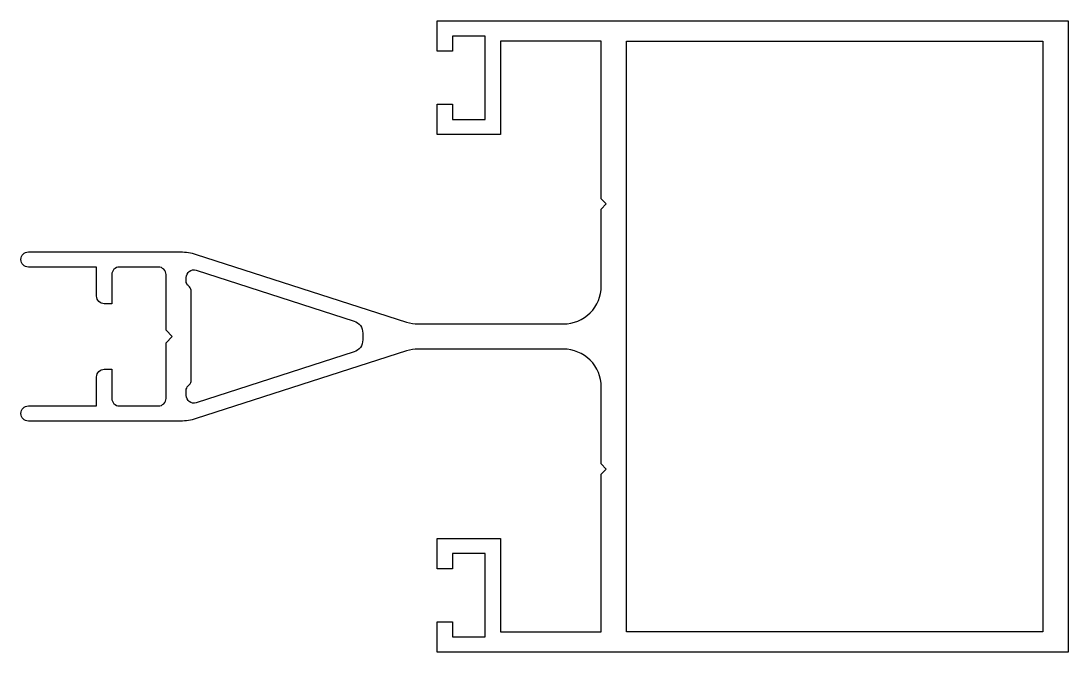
# Model space of a CAD drawing. Extents: x 601.3 to 684.3, y 568.8 to 618.8.
import ezdxf

# ---------------------------------------------------------------- set-up
doc = ezdxf.new("R2010")
doc.units = 0
doc.layers.get('0').update_dxf_attribs({"linetype": 'CONTINUOUS'})

msp = doc.modelspace()

# ---------------------------------------------------------------- linework, layer by layer
msp.add_lwpolyline([(647.275, 597.836), (647.275, 603.936), (647.675, 604.336), (647.275, 604.736), (647.275, 617.236), (639.275, 617.236), (639.275, 609.836), (634.275, 609.836), (634.275, 612.236), (635.475, 612.236), (635.475, 611.036), (638.075, 611.036), (638.075, 617.636), (635.475, 617.636), (635.475, 616.436), (634.275, 616.436), (634.275, 618.836), (684.275, 618.836), (684.275, 568.836), (634.275, 568.836), (634.275, 571.236), (635.475, 571.236), (635.475, 570.036), (638.075, 570.036), (638.075, 576.636), (635.475, 576.636), (635.475, 575.436), (634.275, 575.436), (634.275, 577.836), (639.275, 577.836), (639.275, 570.436), (647.275, 570.436), (647.275, 582.936), (647.675, 583.336), (647.275, 583.736), (647.275, 589.836, 0.414214), (644.275, 592.836), (632.767, 592.836, 0.077907), (631.849, 592.692), (615.16, 587.328, -0.077907), (613.936, 587.136), (601.875, 587.136, -1), (601.875, 588.336), (607.275, 588.336), (607.275, 590.636, -0.414214), (607.875, 591.236), (608.475, 591.236), (608.475, 588.936, 0.414214), (609.075, 588.336), (612.175, 588.336, 0.414214), (612.775, 588.936), (612.775, 593.336), (613.275, 593.836), (612.775, 594.336), (612.775, 598.736, 0.414214), (612.175, 599.336), (609.075, 599.336, 0.414214), (608.475, 598.736), (608.475, 596.436), (607.875, 596.436, -0.414214), (607.275, 597.036), (607.275, 599.336), (601.875, 599.336, -1), (601.875, 600.536), (613.936, 600.536, -0.077907), (615.16, 600.344), (631.849, 594.98, 0.077907), (632.767, 594.836), (644.275, 594.836, 0.414214)], format="xyb", close=True)
msp.add_lwpolyline([(682.275, 617.236), (682.275, 570.436), (649.275, 570.436), (649.275, 617.236)], close=True)
at = {"color": 0}
msp.add_lwpolyline([(614.629, 597.76), (614.522, 597.867, -0.198912), (614.375, 598.22), (614.375, 598.513, -0.50853), (615.159, 599.085), (627.681, 595.059, -0.325794), (628.375, 594.107), (628.375, 593.565, -0.325794), (627.681, 592.613), (615.159, 588.588, -0.50853), (614.375, 589.159), (614.375, 589.561, -0.198912), (614.522, 589.915), (614.629, 590.022, 0.198912), (614.775, 590.376), (614.775, 597.406, 0.198912)], format="xyb", close=True, dxfattribs=at)

doc.saveas('drawing.dxf')
